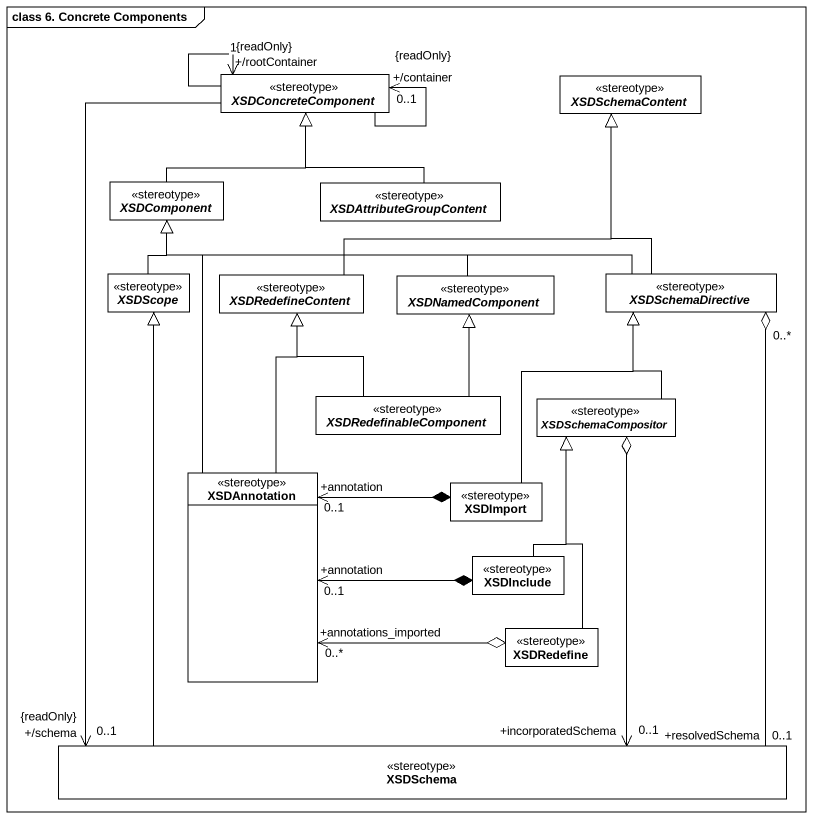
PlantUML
@startuml
mainframe class 6. Concrete Components
hide circle
hide empty members
abstract class XSDConcreteComponent <<stereotype>>
abstract class XSDSchemaContent <<stereotype>>
abstract class XSDComponent <<stereotype>>
abstract class XSDAttributeGroupContent <<stereotype>>
abstract class XSDScope <<stereotype>>
abstract class XSDRedefineContent <<stereotype>>
abstract class XSDNamedComponent <<stereotype>>
abstract class XSDSchemaDirective <<stereotype>>
abstract class XSDRedefinableComponent <<stereotype>>
abstract class XSDSchemaCompositor <<stereotype>>
class XSDAnnotation <<stereotype>>
class XSDImport <<stereotype>>
class XSDInclude <<stereotype>>
class XSDRedefine <<stereotype>>
class XSDSchema <<stereotype>>
XSDConcreteComponent --> "+/container\n0..1\n{readOnly}" XSDConcreteComponent
XSDConcreteComponent --> "+/rootContainer\n1\n{readOnly}" XSDConcreteComponent
XSDComponent -up-|> XSDConcreteComponent
XSDAttributeGroupContent -up-|> XSDConcreteComponent
XSDScope -up-|> XSDComponent
XSDRedefineContent -right-|> XSDSchemaContent
XSDNamedComponent -left-|> XSDComponent
XSDSchemaDirective -up-|> XSDSchemaContent
XSDSchemaDirective -left-|> XSDComponent
XSDRedefinableComponent -up-|> XSDRedefineContent
XSDRedefinableComponent -up-|> XSDNamedComponent
XSDSchemaCompositor -up-|> XSDSchemaDirective
XSDAnnotation -up-|> XSDComponent
XSDAnnotation -up-|> XSDRedefineContent
XSDAnnotation "+annotation\n0..1" <-right-* XSDImport
XSDAnnotation "+annotation\n0..1" <-right-* XSDInclude
XSDAnnotation "+annotations_imported\n0..*" <-right-o XSDRedefine
XSDImport -up-|> XSDSchemaDirective
XSDInclude -up-|> XSDSchemaCompositor
XSDRedefine -up-|> XSDSchemaCompositor
XSDSchema "+/schema\n0..1\n{readOnly}" <-up- XSDConcreteComponent
XSDSchema -up-|> XSDScope
XSDSchema "+resolvedSchema\n0..1" -up-o "0..*" XSDSchemaDirective
XSDSchema "+incorporatedSchema\n0..1" <-up-o XSDSchemaCompositor
@enduml
